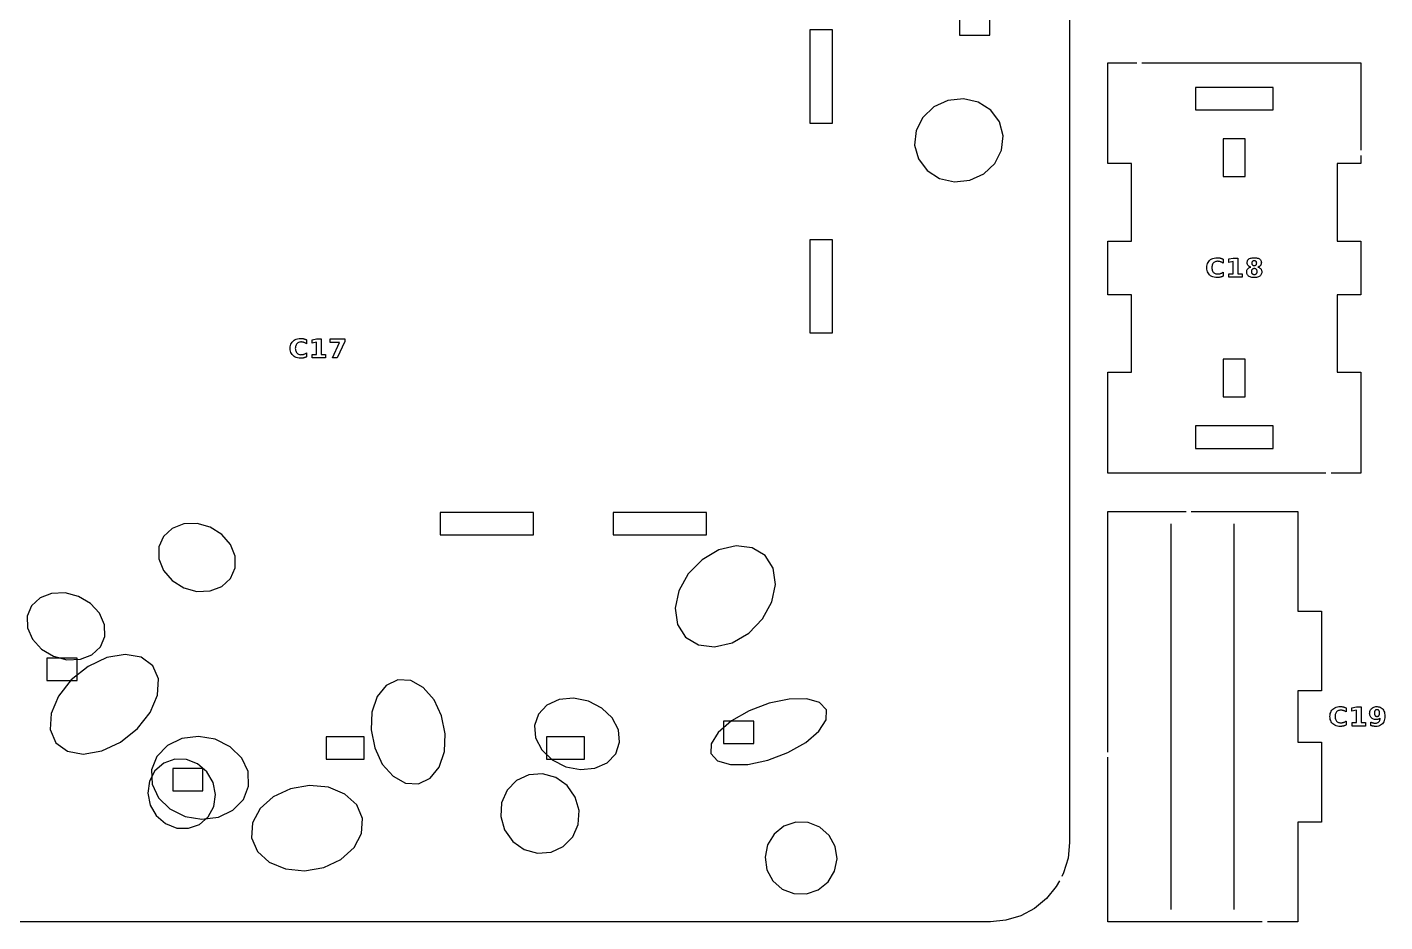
# Model space of a CAD drawing. Header units: millimetres. Extents: x 3 to 297, y 9 to 291.
# Drawn here: x 118.6 to 291.1, y 8.9 to 122.6 of the extents above; entities that cross this region are included whole.
import ezdxf

# ---------------------------------------------------------------- set-up
doc = ezdxf.new("R2010")
doc.units = ezdxf.units.MM
for name, color, linetype in [('CUT', 1, 'CONTINUOUS'), ('ENGRAVE', 5, 'CONTINUOUS'), ('SCORE', 7, 'CONTINUOUS')]:
    doc.layers.add(name, color=color, linetype=linetype)

msp = doc.modelspace()

# ---------------------------------------------------------------- linework, layer by layer
at = {"layer": 'CUT', "color": 1}
for points in [[(198.2974, 155.075), (241.0037, 155.075), (242.9656, 154.8818), (244.8557, 154.3084), (246.5976, 153.3774), (248.1244, 152.1244), (249.3774, 150.5976), (250.3084, 148.8557), (250.8818, 146.9656), (251.075, 145.0037), (251.075, 18.9963), (250.8818, 17.0344), (250.3084, 15.1443), (250.0728, 14.7035)], [(283.65, 65.925), (255.925, 65.925), (255.925, 78.7417), (258.925, 78.7417), (258.925, 88.5917), (255.925, 88.5917), (255.925, 95.4083), (258.925, 95.4083), (258.925, 105.2583), (255.925, 105.2583), (255.925, 118.075), (259.6, 118.075)], [(260.25, 118.075), (288.075, 118.075), (288.075, 106.95)], [(288.075, 106.3), (288.075, 105.2583), (285.075, 105.2583), (285.075, 95.4083), (288.075, 95.4083), (288.075, 88.5917), (285.075, 88.5917), (285.075, 78.7417), (288.075, 78.7417), (288.075, 65.925), (284.3, 65.925)], [(255.925, 30.4833), (255.925, 61.075), (265.8833, 61.075)], [(266.5333, 61.075), (280.075, 61.075), (280.075, 48.4083), (283.075, 48.4083), (283.075, 38.2583), (280.075, 38.2583), (280.075, 31.7417), (283.075, 31.7417), (283.075, 21.5917), (280.075, 21.5917), (280.075, 8.925), (276.2167, 8.925)], [(275.5667, 8.925), (255.925, 8.925), (255.925, 29.8333)], [(249.7664, 14.1302), (249.3774, 13.4024), (248.1244, 11.8756), (246.5976, 10.6226), (244.8557, 9.6916), (242.9656, 9.1182), (241.0037, 8.925), (62.3508, 8.925)]]:
    msp.add_lwpolyline(points, dxfattribs=at)
for points in [[(240.925, 121.575), (240.925, 124.425), (237.075, 124.425), (237.075, 121.575), (240.925, 121.575)], [(218.075, 110.4083), (220.925, 110.4083), (220.925, 122.2583), (218.075, 122.2583), (218.075, 110.4083)], [(267.075, 114.925), (267.075, 112.075), (276.925, 112.075), (276.925, 114.925), (267.075, 114.925)], [(270.605, 108.395), (270.605, 103.605), (273.395, 103.605), (273.395, 108.395), (270.605, 108.395)], [(218.075, 83.7417), (220.925, 83.7417), (220.925, 95.5917), (218.075, 95.5917), (218.075, 83.7417)], [(270.605, 80.395), (270.605, 75.605), (273.395, 75.605), (273.395, 80.395), (270.605, 80.395)], [(267.075, 71.925), (267.075, 69.075), (276.925, 69.075), (276.925, 71.925), (267.075, 71.925)], [(171.075, 58.075), (182.925, 58.075), (182.925, 60.925), (171.075, 60.925), (171.075, 58.075)], [(204.925, 58.075), (204.925, 60.925), (193.075, 60.925), (193.075, 58.075), (204.925, 58.075)], [(124.925, 39.575), (124.925, 42.425), (121.075, 42.425), (121.075, 39.575), (124.925, 39.575)], [(207.075, 31.575), (210.925, 31.575), (210.925, 34.425), (207.075, 34.425), (207.075, 31.575)], [(161.425, 29.575), (161.425, 32.425), (156.575, 32.425), (156.575, 29.575), (161.425, 29.575)], [(189.425, 29.575), (189.425, 32.425), (184.575, 32.425), (184.575, 29.575), (189.425, 29.575)], [(140.925, 25.575), (140.925, 28.425), (137.075, 28.425), (137.075, 25.575), (140.925, 25.575)]]:
    msp.add_lwpolyline(points, close=True, dxfattribs=at)
at = {"layer": 'ENGRAVE', "color": 5}
for points in [[(270.5243, 90.9298), (270.4656, 90.9037), (270.4061, 90.8799), (270.3457, 90.8586), (270.2845, 90.8398), (270.2226, 90.8234), (270.1597, 90.8094), (270.096, 90.7981), (270.0313, 90.7892), (269.9658, 90.7829), (269.8993, 90.7791), (269.8319, 90.7778), (269.6366, 90.7872), (269.4552, 90.8155), (269.2879, 90.8626), (269.1346, 90.9286), (268.9953, 91.0135), (268.87, 91.1172), (268.7616, 91.237), (268.6729, 91.3702), (268.6039, 91.5169), (268.5546, 91.6771), (268.5251, 91.8506), (268.5152, 92.0376), (268.5251, 92.225), (268.5546, 92.399), (268.6039, 92.5594), (268.6729, 92.7063), (268.7616, 92.8397), (268.87, 92.9596), (268.9953, 93.0633), (269.1346, 93.1481), (269.2879, 93.2141), (269.4552, 93.2613), (269.6366, 93.2895), (269.8319, 93.299), (269.8993, 93.2977), (269.9658, 93.2939), (270.0313, 93.2876), (270.096, 93.2787), (270.1597, 93.2673), (270.2226, 93.2534), (270.2845, 93.237), (270.3457, 93.2181), (270.4061, 93.1968), (270.4656, 93.1731), (270.5243, 93.1469), (270.5823, 93.1183), (270.5823, 92.6154), (270.5243, 92.6532), (270.4667, 92.6875), (270.4093, 92.7183), (270.3522, 92.7456), (270.2954, 92.7693), (270.2388, 92.7895), (270.1819, 92.8064), (270.124, 92.8203), (270.0651, 92.831), (270.0052, 92.8387), (269.9443, 92.8433), (269.8824, 92.8449), (269.7746, 92.8389), (269.6748, 92.821), (269.5829, 92.7911), (269.499, 92.7494), (269.423, 92.6957), (269.355, 92.63), (269.2964, 92.5539), (269.2483, 92.4687), (269.211, 92.3745), (269.1843, 92.2712), (269.1683, 92.1589), (269.163, 92.0376), (269.1683, 91.9167), (269.1843, 91.8048), (269.211, 91.7019), (269.2483, 91.6079), (269.2964, 91.5228), (269.355, 91.4467), (269.423, 91.3811), (269.499, 91.3274), (269.5829, 91.2856), (269.6748, 91.2558), (269.7746, 91.2379), (269.8824, 91.2319), (269.9443, 91.2334), (270.0052, 91.238), (270.0651, 91.2457), (270.124, 91.2565), (270.1819, 91.2703), (270.2388, 91.2872), (270.2954, 91.3074), (270.3522, 91.3312), (270.4093, 91.3584), (270.4667, 91.3892), (270.5243, 91.4236), (270.5823, 91.4614), (270.5823, 90.9585), (270.5243, 90.9298)], [(271.8728, 92.8286), (271.3048, 92.7114), (271.3048, 93.1378), (271.8696, 93.255), (272.4653, 93.255), (272.4653, 91.2579), (273.0187, 91.2579), (273.0187, 90.825), (271.3194, 90.825), (271.3194, 91.2579), (271.8728, 91.2579), (271.8728, 92.8286)], [(273.8379, 92.2397), (273.7914, 92.2799), (273.7509, 92.324), (273.7166, 92.372), (273.6886, 92.4238), (273.6667, 92.4795), (273.6511, 92.5389), (273.6418, 92.6021), (273.6386, 92.6691), (273.645, 92.7675), (273.6641, 92.8579), (273.696, 92.9401), (273.7406, 93.0141), (273.798, 93.08), (273.8681, 93.1378), (273.9506, 93.1871), (274.045, 93.2273), (274.1513, 93.2587), (274.2696, 93.2811), (274.3998, 93.2945), (274.542, 93.299), (274.6831, 93.2945), (274.8125, 93.2811), (274.9301, 93.2589), (275.036, 93.2277), (275.1302, 93.1876), (275.2125, 93.1386), (275.2827, 93.0811), (275.34, 93.0152), (275.3847, 92.9411), (275.4165, 92.8587), (275.4356, 92.768), (275.442, 92.6691), (275.4389, 92.6021), (275.4295, 92.5389), (275.4137, 92.4795), (275.3917, 92.4238), (275.3635, 92.372), (275.3289, 92.324), (275.2882, 92.2799), (275.2415, 92.2397), (275.1887, 92.2036), (275.13, 92.1714), (275.0652, 92.1432), (274.9944, 92.1189), (275.0735, 92.0938), (275.1459, 92.0639), (275.2115, 92.0292), (275.2704, 91.9898), (275.3226, 91.9457), (275.368, 91.8968), (275.4065, 91.8433), (275.438, 91.7853), (275.4626, 91.7228), (275.4801, 91.6559), (275.4906, 91.5845), (275.4941, 91.5086), (275.4874, 91.3931), (275.4674, 91.2873), (275.4341, 91.1914), (275.3874, 91.1053), (275.3274, 91.029), (275.254, 90.9625), (275.1676, 90.9061), (275.0682, 90.8599), (274.956, 90.824), (274.8309, 90.7983), (274.6929, 90.7829), (274.542, 90.7778), (274.3905, 90.7829), (274.252, 90.7983), (274.1263, 90.824), (274.0135, 90.8599), (273.9136, 90.9061), (273.8266, 90.9625), (273.7528, 91.029), (273.6924, 91.1053), (273.6454, 91.1914), (273.6118, 91.2873), (273.5916, 91.3931), (273.5849, 91.5086), (273.5884, 91.5845), (273.5989, 91.6559), (273.6165, 91.7228), (273.641, 91.7853), (273.6725, 91.8433), (273.7111, 91.8968), (273.7565, 91.9457), (273.8086, 91.9898), (273.8675, 92.0292), (273.9331, 92.0639), (274.0055, 92.0938), (274.0846, 92.1189), (274.0138, 92.1432), (273.9492, 92.1714), (273.8905, 92.2036), (273.8379, 92.2397)], [(274.3438, 91.8696), (274.3055, 91.8456), (274.2718, 91.8162), (274.2429, 91.7819), (274.2193, 91.743), (274.201, 91.6994), (274.1879, 91.6513), (274.18, 91.5985), (274.1774, 91.5411), (274.18, 91.4838), (274.1879, 91.4311), (274.201, 91.3831), (274.2193, 91.3397), (274.2429, 91.301), (274.2718, 91.2669), (274.3055, 91.2378), (274.3438, 91.214), (274.3865, 91.1955), (274.4338, 91.1823), (274.4856, 91.1743), (274.542, 91.1717), (274.5978, 91.1743), (274.649, 91.1823), (274.6958, 91.1955), (274.738, 91.214), (274.7757, 91.2378), (274.8089, 91.2669), (274.8372, 91.301), (274.8604, 91.3397), (274.8785, 91.3831), (274.8914, 91.4311), (274.8991, 91.4838), (274.9017, 91.5411), (274.8991, 91.599), (274.8914, 91.6521), (274.8785, 91.7004), (274.8604, 91.7441), (274.8372, 91.7829), (274.8089, 91.817), (274.7757, 91.8461), (274.738, 91.8699), (274.6958, 91.8884), (274.649, 91.9017), (274.5978, 91.9096), (274.542, 91.9122), (274.4856, 91.9096), (274.4338, 91.9016), (274.3865, 91.8882), (274.3438, 91.8696)], [(274.2512, 92.4774), (274.2669, 92.4421), (274.287, 92.4105), (274.3117, 92.3826), (274.3404, 92.3587), (274.3731, 92.3392), (274.4095, 92.324), (274.4498, 92.3132), (274.494, 92.3067), (274.542, 92.3045), (274.5889, 92.3067), (274.6322, 92.3132), (274.6718, 92.324), (274.7076, 92.3392), (274.7398, 92.3587), (274.7682, 92.3826), (274.7926, 92.4105), (274.8125, 92.4421), (274.828, 92.4774), (274.8391, 92.5164), (274.8457, 92.5592), (274.8479, 92.6056), (274.8457, 92.652), (274.8391, 92.6947), (274.828, 92.7336), (274.8125, 92.7687), (274.7926, 92.8001), (274.7682, 92.8278), (274.7398, 92.8514), (274.7076, 92.8707), (274.6718, 92.8858), (274.6322, 92.8965), (274.5889, 92.9029), (274.542, 92.9051), (274.494, 92.9029), (274.4498, 92.8964), (274.4095, 92.8855), (274.3731, 92.8704), (274.3404, 92.8508), (274.3117, 92.827), (274.287, 92.7991), (274.2669, 92.7676), (274.2512, 92.7326), (274.24, 92.6939), (274.2333, 92.6515), (274.2311, 92.6056), (274.2333, 92.5592), (274.24, 92.5164), (274.2512, 92.4774)], [(154.0243, 80.6798), (153.9656, 80.6537), (153.9061, 80.6299), (153.8457, 80.6086), (153.7845, 80.5898), (153.7226, 80.5734), (153.6597, 80.5594), (153.596, 80.5481), (153.5313, 80.5392), (153.4658, 80.5329), (153.3993, 80.5291), (153.3319, 80.5278), (153.1366, 80.5372), (152.9552, 80.5655), (152.7879, 80.6126), (152.6346, 80.6786), (152.4953, 80.7635), (152.37, 80.8672), (152.2616, 80.987), (152.1729, 81.1202), (152.1039, 81.2669), (152.0546, 81.4271), (152.0251, 81.6006), (152.0152, 81.7876), (152.0251, 81.975), (152.0546, 82.149), (152.1039, 82.3094), (152.1729, 82.4563), (152.2616, 82.5897), (152.37, 82.7096), (152.4953, 82.8133), (152.6346, 82.8981), (152.7879, 82.9641), (152.9552, 83.0113), (153.1366, 83.0395), (153.3319, 83.049), (153.3993, 83.0477), (153.4658, 83.0439), (153.5313, 83.0376), (153.596, 83.0287), (153.6597, 83.0173), (153.7226, 83.0034), (153.7845, 82.987), (153.8457, 82.9681), (153.9061, 82.9468), (153.9656, 82.9231), (154.0243, 82.8969), (154.0823, 82.8683), (154.0823, 82.3654), (154.0243, 82.4032), (153.9667, 82.4375), (153.9093, 82.4683), (153.8522, 82.4956), (153.7954, 82.5193), (153.7388, 82.5395), (153.6819, 82.5564), (153.624, 82.5703), (153.5651, 82.581), (153.5052, 82.5887), (153.4443, 82.5933), (153.3824, 82.5949), (153.2746, 82.5889), (153.1748, 82.571), (153.0829, 82.5411), (152.999, 82.4994), (152.923, 82.4457), (152.855, 82.38), (152.7964, 82.3039), (152.7483, 82.2187), (152.711, 82.1245), (152.6843, 82.0212), (152.6683, 81.9089), (152.663, 81.7876), (152.6683, 81.6667), (152.6843, 81.5548), (152.711, 81.4519), (152.7483, 81.3579), (152.7964, 81.2728), (152.855, 81.1967), (152.923, 81.1311), (152.999, 81.0774), (153.0829, 81.0356), (153.1748, 81.0058), (153.2746, 80.9879), (153.3824, 80.9819), (153.4443, 80.9834), (153.5052, 80.988), (153.5651, 80.9957), (153.624, 81.0065), (153.6819, 81.0203), (153.7388, 81.0372), (153.7954, 81.0574), (153.8522, 81.0812), (153.9093, 81.1084), (153.9667, 81.1392), (154.0243, 81.1736), (154.0823, 81.2114), (154.0823, 80.7085), (154.0243, 80.6798)], [(155.3728, 82.5786), (154.8048, 82.4614), (154.8048, 82.8878), (155.3696, 83.005), (155.9653, 83.005), (155.9653, 81.0079), (156.5187, 81.0079), (156.5187, 80.575), (154.8194, 80.575), (154.8194, 81.0079), (155.3728, 81.0079), (155.3728, 82.5786)], [(158.9355, 82.6518), (157.9882, 80.575), (157.3779, 80.575), (158.2747, 82.5444), (157.1045, 82.5444), (157.1045, 83.005), (158.9355, 83.005), (158.9355, 82.6518)], [(286.1164, 33.8787), (286.0569, 33.8549), (285.9965, 33.8336), (285.9354, 33.8148), (285.8734, 33.7984), (285.8105, 33.7844), (285.7468, 33.7731), (285.6821, 33.7642), (285.6166, 33.7579), (285.5501, 33.7541), (285.4827, 33.7528), (285.2874, 33.7622), (285.106, 33.7905), (284.9387, 33.8376), (284.7854, 33.9036), (284.6461, 33.9885), (284.5208, 34.0922), (284.4124, 34.212), (284.3237, 34.3452), (284.2547, 34.4919), (284.2054, 34.6521), (284.1759, 34.8256), (284.166, 35.0126), (284.1759, 35.2), (284.2054, 35.374), (284.2547, 35.5344), (284.3237, 35.6813), (284.4124, 35.8147), (284.5208, 35.9346), (284.6461, 36.0383), (284.7854, 36.1231), (284.9387, 36.1891), (285.106, 36.2363), (285.2874, 36.2645), (285.4827, 36.274), (285.5501, 36.2727), (285.6166, 36.2689), (285.6821, 36.2626), (285.7468, 36.2537), (285.8105, 36.2423), (285.8734, 36.2284), (285.9354, 36.212), (285.9965, 36.1931), (286.0569, 36.1718), (286.1164, 36.1481), (286.1752, 36.1219), (286.2331, 36.0933), (286.2331, 35.5904), (286.1752, 35.6282), (286.1175, 35.6625), (286.0601, 35.6933), (286.003, 35.7206), (285.9462, 35.7443), (285.8896, 35.7645), (285.8327, 35.7814), (285.7748, 35.7953), (285.7159, 35.806), (285.656, 35.8137), (285.5951, 35.8183), (285.5332, 35.8199), (285.4254, 35.8139), (285.3256, 35.796), (285.2337, 35.7661), (285.1498, 35.7244), (285.0739, 35.6707), (285.0059, 35.605), (284.9472, 35.5289), (284.8992, 35.4437), (284.8618, 35.3495), (284.8351, 35.2462), (284.8191, 35.1339), (284.8138, 35.0126), (284.8191, 34.8917), (284.8351, 34.7798), (284.8618, 34.6769), (284.8992, 34.5829), (284.9472, 34.4978), (285.0059, 34.4217), (285.0739, 34.3561), (285.1498, 34.3024), (285.2337, 34.2606), (285.3256, 34.2308), (285.4254, 34.2129), (285.5332, 34.2069), (285.5951, 34.2084), (285.656, 34.213), (285.7159, 34.2207), (285.7748, 34.2315), (285.8327, 34.2453), (285.8896, 34.2622), (285.9462, 34.2824), (286.003, 34.3062), (286.0601, 34.3334), (286.1175, 34.3642), (286.1752, 34.3986), (286.2331, 34.4364), (286.2331, 33.9335), (286.1752, 33.9048), (286.1164, 33.8787)], [(289.4155, 34.2806), (289.4643, 34.2602), (289.5124, 34.2417), (289.5598, 34.2252), (289.6065, 34.2106), (289.6524, 34.1979), (289.6979, 34.1873), (289.7432, 34.1785), (289.7883, 34.1717), (289.8333, 34.1668), (289.878, 34.1639), (289.9226, 34.163), (290.0125, 34.1673), (290.0955, 34.1802), (290.1716, 34.2018), (290.2409, 34.232), (290.3033, 34.2709), (290.3588, 34.3184), (290.4073, 34.3744), (290.4487, 34.4387), (290.4829, 34.5115), (290.51, 34.5926), (290.5299, 34.682), (290.5427, 34.7798), (290.5054, 34.7538), (290.4673, 34.7301), (290.4284, 34.7086), (290.3886, 34.6894), (290.3481, 34.6724), (290.3067, 34.6577), (290.2643, 34.6453), (290.2208, 34.6351), (290.1761, 34.6272), (290.1302, 34.6216), (290.0831, 34.6182), (290.0349, 34.6171), (289.9147, 34.6231), (289.8024, 34.6412), (289.6982, 34.6714), (289.602, 34.7136), (289.5137, 34.7679), (289.4335, 34.8343), (289.3636, 34.9106), (289.3065, 34.9945), (289.262, 35.086), (289.2302, 35.1852), (289.2112, 35.292), (289.2048, 35.4064), (289.2119, 35.5329), (289.2331, 35.6506), (289.2685, 35.7596), (289.318, 35.86), (289.3817, 35.9517), (289.4595, 36.0347), (289.5493, 36.1068), (289.6486, 36.1658), (289.7576, 36.2117), (289.8762, 36.2445), (290.0044, 36.2641), (290.1423, 36.2707), (290.2948, 36.2618), (290.4353, 36.2351), (290.5639, 36.1905), (290.6805, 36.1282), (290.7852, 36.048), (290.878, 35.9501), (290.9576, 35.8358), (291.0227, 35.7068), (291.0733, 35.5631), (291.1095, 35.4046), (291.1312, 35.2314), (291.1384, 35.0435), (291.13, 34.8499), (291.1046, 34.6707), (291.0623, 34.5058), (291.0031, 34.3552), (290.927, 34.2189), (290.834, 34.097), (290.7263, 33.9919), (290.606, 33.9058), (290.4731, 33.8389), (290.3277, 33.791), (290.1697, 33.7624), (289.9991, 33.7528), (289.9425, 33.7535), (289.8868, 33.7556), (289.8319, 33.7591), (289.7777, 33.764), (289.7244, 33.7703), (289.6719, 33.778), (289.62, 33.7871), (289.5685, 33.7976), (289.5173, 33.8096), (289.4665, 33.8229), (289.416, 33.8376), (289.366, 33.8537), (289.366, 34.3029), (289.4155, 34.2806)], [(287.5236, 35.8036), (286.9556, 35.6864), (286.9556, 36.1128), (287.5204, 36.23), (288.1161, 36.23), (288.1161, 34.2329), (288.6695, 34.2329), (288.6695, 33.8), (286.9702, 33.8), (286.9702, 34.2329), (287.5236, 34.2329), (287.5236, 35.8036)], [(290.2396, 35.0358), (290.2831, 35.0506), (290.3221, 35.0713), (290.3565, 35.098), (290.3865, 35.1306), (290.4118, 35.1691), (290.4326, 35.2135), (290.4487, 35.2638), (290.4602, 35.3201), (290.4672, 35.3823), (290.4695, 35.4504), (290.4672, 35.518), (290.4602, 35.5799), (290.4487, 35.6359), (290.4326, 35.6862), (290.4118, 35.7307), (290.3865, 35.7694), (290.3565, 35.8022), (290.3221, 35.8291), (290.2831, 35.85), (290.2396, 35.8649), (290.1916, 35.8738), (290.1391, 35.8768), (290.0865, 35.8738), (290.0385, 35.8649), (289.995, 35.85), (289.956, 35.8291), (289.9216, 35.8022), (289.8917, 35.7694), (289.8663, 35.7307), (289.8456, 35.6862), (289.8294, 35.6359), (289.8179, 35.5799), (289.811, 35.518), (289.8087, 35.4504), (289.811, 35.3823), (289.8179, 35.3201), (289.8294, 35.2638), (289.8456, 35.2135), (289.8663, 35.1691), (289.8917, 35.1306), (289.9216, 35.098), (289.956, 35.0713), (289.995, 35.0506), (290.0385, 35.0358), (290.0865, 35.0269), (290.1391, 35.024), (290.1916, 35.0269), (290.2396, 35.0358)]]:
    msp.add_lwpolyline(points, close=True, dxfattribs=at)
at = {"layer": 'SCORE', "color": 7}
for points in [[(235.6125, 113.2768), (233.8244, 112.458), (232.4195, 111.1265), (231.5673, 109.443), (231.3707, 107.6105), (231.8532, 105.8501), (232.9568, 104.3741), (234.5483, 103.3604), (236.4358, 102.9314), (238.3915, 103.1389), (240.1797, 103.9577), (241.5846, 105.2892), (242.4367, 106.9727), (242.6334, 108.8052), (242.1508, 110.5656), (241.0472, 112.0416), (239.4557, 113.0553), (237.5683, 113.4842), (235.6125, 113.2768)], [(141.8579, 59.0777), (140.1777, 59.5385), (138.4961, 59.479), (137.0159, 58.9065), (135.9157, 57.8899), (135.3281, 56.552), (135.3241, 55.0541), (135.9041, 53.5768), (136.9981, 52.2983), (138.4743, 51.3729), (140.1545, 50.9122), (141.8361, 50.9717), (143.3163, 51.5442), (144.4165, 52.5607), (145.0041, 53.8986), (145.0081, 55.3966), (144.4281, 56.8739), (143.3341, 58.1523), (141.8579, 59.0777)], [(264, 10.5), (264, 59.5)], [(272, 10.5), (272, 59.5)], [(212.3856, 55.4677), (210.744, 56.4597), (208.6891, 56.7062), (206.4688, 56.1776), (204.351, 54.9375), (202.5911, 53.1355), (201.4013, 50.989), (200.9251, 48.7569), (201.2201, 46.7084), (202.2505, 45.0906), (203.8922, 44.0986), (205.9471, 43.8521), (208.1673, 44.3808), (210.2851, 45.6209), (212.0451, 47.4228), (213.2349, 49.5693), (213.711, 51.8014), (213.4161, 53.8499), (212.3856, 55.4677)], [(125.1022, 50.2779), (123.39, 50.7226), (121.693, 50.6548), (120.2159, 50.0828), (119.1368, 49.0755), (118.5859, 47.7544), (118.6297, 46.2789), (119.2628, 44.8269), (120.4089, 43.5736), (121.9298, 42.6701), (123.642, 42.2254), (125.3389, 42.2931), (126.8161, 42.8652), (127.8952, 43.8725), (128.446, 45.1936), (128.4023, 46.6691), (127.7692, 48.1211), (126.6231, 49.3744), (125.1022, 50.2779)], [(134.5385, 41.4598), (133.0772, 42.5372), (131.0496, 42.895), (128.7005, 42.4898), (126.3132, 41.3707), (124.1755, 39.6726), (122.5454, 37.6002), (121.6194, 35.4036), (121.5093, 33.3477), (122.2283, 31.6805), (123.6897, 30.603), (125.7172, 30.2453), (128.0663, 30.6504), (130.4537, 31.7696), (132.5913, 33.4677), (134.2214, 35.5401), (135.1474, 37.7367), (135.2575, 39.7926), (134.5385, 41.4598)], [(165.6928, 39.6689), (164.2149, 38.961), (163.0737, 37.5419), (162.4067, 35.5826), (162.2945, 33.3196), (162.7505, 31.0257), (163.7198, 28.9777), (165.0855, 27.4225), (166.6828, 26.5478), (168.319, 26.459), (169.7969, 27.1669), (170.9382, 28.5861), (171.6051, 30.5453), (171.7174, 32.8084), (171.2613, 35.1023), (170.292, 37.1503), (168.9264, 38.7054), (167.3291, 39.5802), (165.6928, 39.6689)], [(189.9097, 36.9643), (188.0292, 37.3338), (186.2015, 37.1563), (184.6471, 36.4529), (183.5535, 35.3087), (183.0526, 33.8617), (183.2048, 32.2862), (183.9918, 30.7725), (185.3186, 29.503), (187.0251, 28.6309), (188.9057, 28.2613), (190.7334, 28.4389), (192.2878, 29.1422), (193.3813, 30.2864), (193.8822, 31.7335), (193.73, 33.3089), (192.9431, 34.8227), (191.6163, 36.0922), (189.9097, 36.9643)], [(220.155, 35.8657), (219.2992, 36.7874), (217.6613, 37.2622), (215.4389, 37.2329), (212.9001, 36.7029), (210.351, 35.7362), (208.0992, 34.4495), (206.4162, 32.9978), (205.505, 31.5563), (205.4755, 30.2989), (206.3314, 29.3772), (207.9693, 28.9024), (210.1916, 28.9317), (212.7305, 29.4617), (215.2795, 30.4284), (217.5314, 31.7152), (219.2144, 33.1668), (220.1256, 34.6083), (220.155, 35.8657)], [(134.3992, 28.2478), (134.4753, 26.4208), (135.2858, 24.6894), (136.7331, 23.2627), (138.6426, 22.3125), (140.7839, 21.9536), (142.8988, 22.2292), (144.7322, 23.1062), (146.063, 24.4786), (146.7306, 26.181), (146.6545, 28.0081), (145.844, 29.7394), (144.3967, 31.1662), (142.4872, 32.1164), (140.3459, 32.4752), (138.231, 32.1996), (136.3976, 31.3227), (135.0668, 29.9503), (134.3992, 28.2478)], [(135.9372, 29.0887), (134.8201, 28.1222), (134.1115, 26.803), (133.8969, 25.2904), (134.2023, 23.7667), (134.9907, 22.4157), (136.1672, 21.4003), (137.5897, 20.8431), (139.0868, 20.8112), (140.4778, 21.3085), (141.595, 22.275), (142.3036, 23.5942), (142.5181, 25.1068), (142.2128, 26.6305), (141.4243, 27.9815), (140.2479, 28.9969), (138.8253, 29.5541), (137.3282, 29.586), (135.9372, 29.0887)], [(180.7816, 26.8766), (179.5805, 25.6459), (178.8825, 24.0582), (178.7717, 22.3048), (179.2616, 20.5973), (180.293, 19.1417), (181.7415, 18.1134), (183.4324, 17.6366), (185.1618, 17.7688), (186.7211, 18.4939), (187.9221, 19.7246), (188.6202, 21.3124), (188.7309, 23.0657), (188.2411, 24.7732), (187.2097, 26.2288), (185.7612, 27.2571), (184.0703, 27.7339), (182.3409, 27.6018), (180.7816, 26.8766)], [(161.2009, 22.0363), (160.4654, 23.7735), (158.9689, 25.1553), (156.8918, 26.0152), (154.4848, 26.2493), (152.038, 25.8294), (149.8467, 24.8063), (148.1751, 23.3032), (147.2248, 21.5015), (147.1106, 19.6184), (147.8461, 17.8812), (149.3426, 16.4994), (151.4196, 15.6395), (153.8267, 15.4054), (156.2735, 15.8253), (158.4648, 16.8485), (160.1364, 18.3516), (161.0866, 20.1533), (161.2009, 22.0363)], [(212.686, 18.6936), (212.3677, 17.1242), (212.6016, 15.5429), (213.3595, 14.1405), (214.5499, 13.0861), (216.0292, 12.5068), (217.6191, 12.4726), (219.1278, 12.9875), (220.3732, 13.9895), (221.2052, 15.3577), (221.5235, 16.927), (221.2895, 18.5083), (220.5317, 19.9107), (219.3413, 20.9651), (217.8619, 21.5444), (216.2721, 21.5786), (214.7634, 21.0637), (213.518, 20.0617), (212.686, 18.6936)]]:
    msp.add_lwpolyline(points, dxfattribs=at)

doc.saveas('drawing.dxf')
